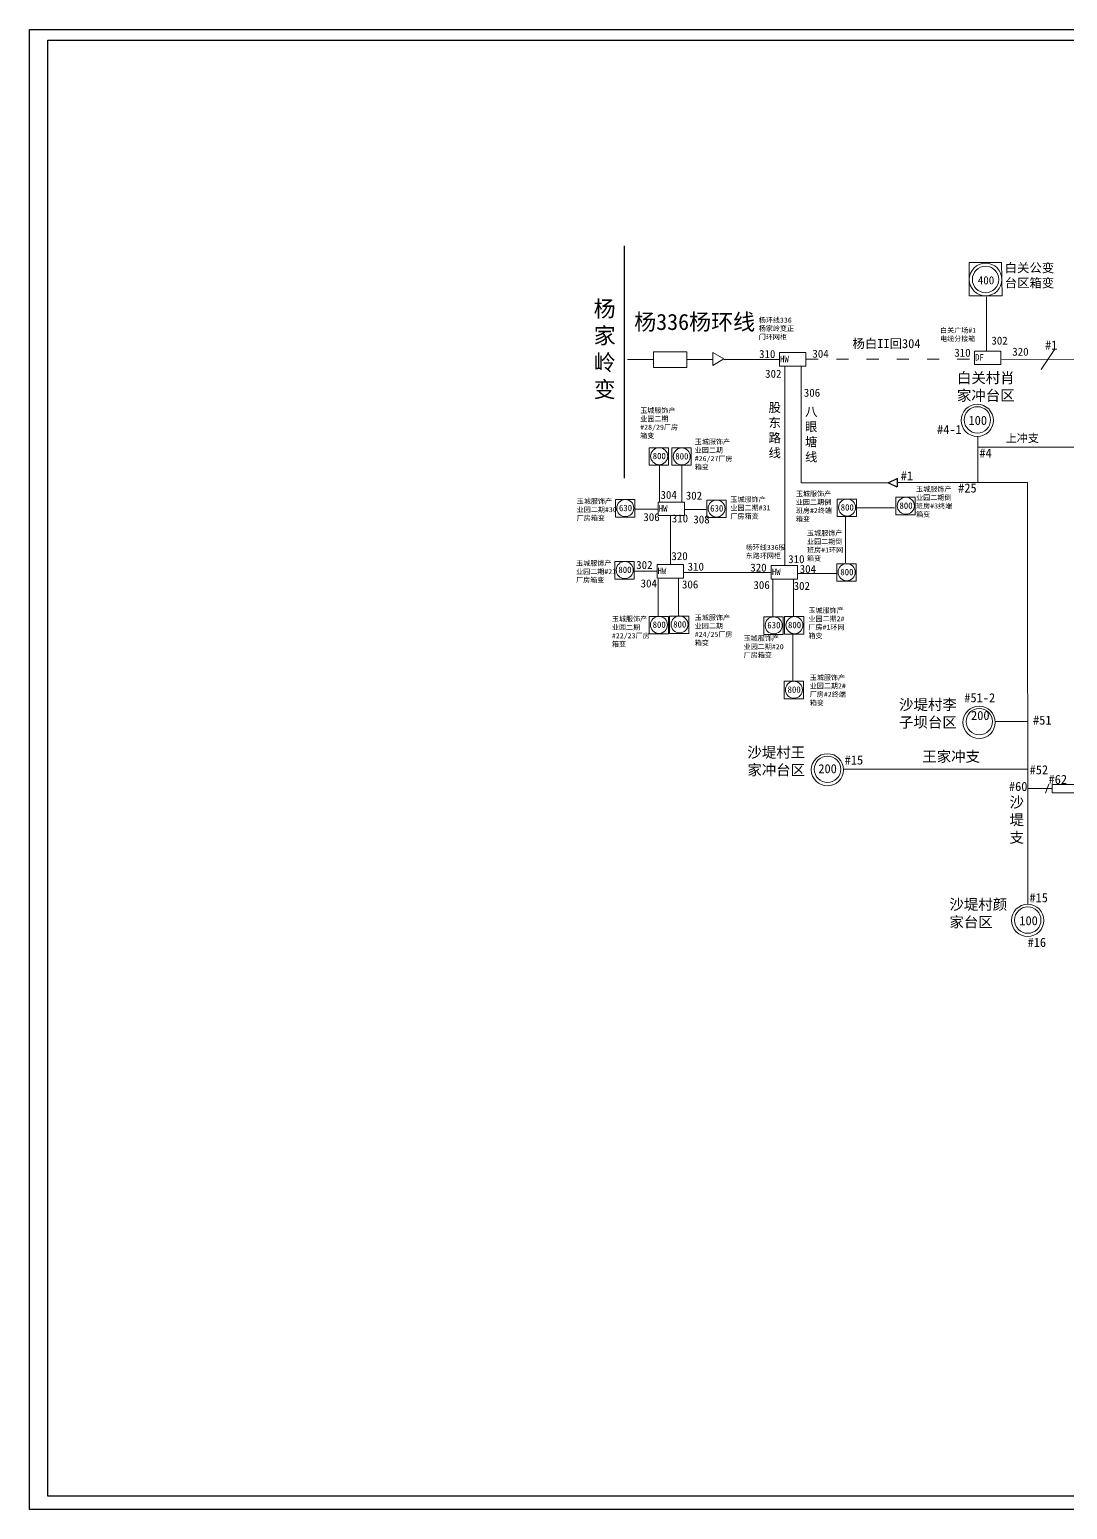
# Model space of a CAD drawing. Header units: millimetres. Extents: x -2174 to 718, y -769 to 699.
# Drawn here: x -2174 to -1144, y -769 to 699 of the extents above; entities that cross this region are included whole.
import ezdxf

# ---------------------------------------------------------------- set-up
doc = ezdxf.new("R2010")
doc.units = ezdxf.units.MM
doc.header["$MEASUREMENT"] = 0
doc.linetypes.add('ACAD_ISO03W100', pattern=[30, 12, -18])
doc.layers.add('图层2', color=7, linetype='Continuous', lineweight=20)
doc.layers.add('边框层', color=7, linetype='Continuous', lineweight=30)

msp = doc.modelspace()

# ---------------------------------------------------------------- linework, layer by layer
at = {"color": 0}
for p, q in [((-1321.8, 249.3), (-1313, 253.6)), ((-1313, 253.7), (-1313, 245.1)), ((-1312.9, 245), (-1321.8, 249.3))]:
    msp.add_line(p, q, dxfattribs=at)
at = {"linetype": 'Continuous'}
for points in [[(-2173.7, 698.9), (717.9, 698.9), (717.9, -769.3), (-2173.7, -769.3)], [(-2155.5, 688.5), (702.3, 688.5), (702.3, -756.3), (-2155.5, -756.3)]]:
    msp.add_lwpolyline(points, close=True, dxfattribs=at)
at = {"layer": '图层2', "lineweight": 30}
msp.add_line((-1584, 484.3), (-1584, 253.7), dxfattribs=at)
at = {"layer": '图层2'}
for p, q in [((-1224.3, 433.8), (-1224.3, 379.5)), ((-1484.6, 371.6), (-1430.1, 371.6)), ((-1424.6, 364.6), (-1424.6, 167.6)), ((-1408.2, 364.8), (-1408.2, 249.3)), ((-1548.9, 266.9), (-1548.9, 230.6)), ((-1526.5, 266.6), (-1526.5, 230.3)), ((-1408.2, 249.3), (-1321.8, 249.3)), ((-1550.7, 223.2), (-1572.5, 223.2)), ((-1502.7, 222.8), (-1524.4, 222.8)), ((-1353.3, 224.5), (-1315.6, 224.5)), ((-1538, 168.2), (-1538, 216)), ((-1364.3, 169.7), (-1364.3, 215.4)), ((-1551.3, 161.7), (-1573.1, 161.7)), ((-1550.2, 153.7), (-1550.2, 116.7)), ((-1529.8, 154.1), (-1529.8, 117.1)), ((-1438.4, 160.2), (-1525.2, 160.2)), ((-1436.4, 153.2), (-1436.4, 116.2)), ((-1415.8, 153.5), (-1415.8, 116.4)), ((-1372.8, 159.2), (-1411.8, 159.2)), ((-1416.5, 53.1), (-1416.5, 98.7)), ((-1162.5, -49.9), (-1165.8, -58.6))]:
    msp.add_line(p, q, dxfattribs=at)
at = {"layer": '图层2', "color": 7}
msp.add_line((-1554.9, 371.5), (-1580.4, 371.5), dxfattribs=at)
at = {"layer": '图层2', "color": 0}
for p, q in [((-1521.6, 371.5), (-1496.2, 371.5)), ((-1209.1, 371.7), (-1130.4, 371.9)), ((-1156.8, 381.5), (-1170.2, 361.8)), ((-1232.8, 249.4), (-1232.8, 294.8)), ((-1232.7, 284.6), (-1116.2, 284.6)), ((-1312.9, 249.4), (-1183.8, 249.4)), ((-1183.7, 249.5), (-1183.5, -169.1)), ((-1216, 12.5), (-1183.1, 12.5)), ((-1366, -34.7), (-1182.9, -34.7)), ((-1183.7, -54.1), (-1159.4, -54.1))]:
    msp.add_line(p, q, dxfattribs=at)
at = {"layer": '图层2', "linetype": 'ACAD_ISO03W100'}
msp.add_line((-1403.3, 371.8), (-1236.7, 371.8), dxfattribs=at)
at = {"layer": '图层2', "color": 0}
msp.add_lwpolyline([(-1241.6, 467.8), (-1209.6, 467.8), (-1208.9, 434.7), (-1241.6, 434.7)], close=True, dxfattribs=at)
at = {"layer": '图层2'}
for points in [[(-1554.9, 379.3), (-1521.6, 379.3), (-1521.6, 363.7), (-1554.9, 363.7)], [(-1485, 372.1), (-1495.9, 378.4), (-1495.9, 365.8)], [(-1429.8, 378.5), (-1403.7, 378.5), (-1403.7, 365), (-1429.8, 365)], [(-1236.2, 380), (-1210.2, 380), (-1210.2, 366.6), (-1236.2, 366.6)], [(-1558.9, 284.1), (-1539.8, 284.1), (-1539.8, 266.9), (-1558.9, 266.9)], [(-1536.5, 283.9), (-1517.4, 283.9), (-1517.4, 266.6), (-1536.5, 266.6)], [(-1592.4, 232.6), (-1573.3, 232.6), (-1573.3, 215.3), (-1592.4, 215.3)], [(-1550, 230.2), (-1523.9, 230.2), (-1523.9, 216.8), (-1550, 216.8)], [(-1501.9, 232.1), (-1482.8, 232.1), (-1482.8, 214.9), (-1501.9, 214.9)], [(-1372.4, 233.1), (-1353.4, 233.1), (-1353.4, 215.9), (-1372.4, 215.9)], [(-1314.2, 234.9), (-1295.1, 234.9), (-1295.1, 217.6), (-1314.2, 217.6)], [(-1593, 171.1), (-1574, 171.1), (-1574, 153.8), (-1593, 153.8)], [(-1551.2, 168.2), (-1525.1, 168.2), (-1525.1, 154.8), (-1551.2, 154.8)], [(-1437.9, 167.2), (-1411.8, 167.2), (-1411.8, 153.8), (-1437.9, 153.8)], [(-1372.9, 169), (-1353.8, 169), (-1353.8, 151.7), (-1372.9, 151.7)], [(-1559, 116.7), (-1540, 116.7), (-1540, 99.4), (-1559, 99.4)], [(-1538.7, 117.1), (-1519.6, 117.1), (-1519.6, 99.8), (-1538.7, 99.8)], [(-1445.2, 116.2), (-1426.2, 116.2), (-1426.2, 98.9), (-1445.2, 98.9)], [(-1424.7, 116.5), (-1405.6, 116.5), (-1405.6, 99.2), (-1424.7, 99.2)], [(-1425.1, 52.3), (-1406, 52.3), (-1406, 35), (-1425.1, 35)], [(-1159.3, -50), (-1137.2, -50), (-1137.2, -58.5), (-1159.3, -58.5)]]:
    msp.add_lwpolyline(points, close=True, dxfattribs=at)
at = {"layer": '图层2', "color": 0}
for centre, radius in [((-1225.3, 451), 16.2), ((-1225.3, 451), 13.1), ((-1233.5, 311.2), 16), ((-1233.4, 311.7), 13.1), ((-1231.7, 11.6), 16), ((-1231.5, 12.3), 13.1), ((-1382.2, -35.5), 16), ((-1382.1, -35), 13.1), ((-1183.5, -184.9), 16), ((-1183.4, -184.6), 13.1)]:
    msp.add_circle(centre, radius, dxfattribs=at)
at = {"layer": '图层2'}
for centre in [(-1549.1, 275.7), (-1526.7, 275.4), (-1304.4, 226.5), (-1582.7, 224.2), (-1492.2, 223.7), (-1362.7, 224.7), (-1583.3, 162.7), (-1363.1, 160.6), (-1549.3, 108.3), (-1528.9, 108.7), (-1435.5, 107.8), (-1414.9, 108), (-1415.4, 43.9)]:
    msp.add_circle(centre, 8.45, dxfattribs=at)

# ---------------------------------------------------------------- texts
at = {"layer": '图层2', "color": 0, "char_height": 9, "width": 16.155, "attachment_point": 1}
for insert in [(-1166.2, 390.4), (-1309.4, 260.7)]:
    msp.add_mtext('{\\f@SimSun|b0|i0|c134|p2;#1}', dxfattribs=dict(at, insert=insert))
at = {"layer": '边框层', "color": 0, "attachment_point": 1}
for s, insert, char_height, width in [('{\\fSimSun|b0|i0|c134|p2;白关公变台区箱变}', (-1206.3, 467.1), 9, 58.24), ('{\\fSimSun|b0|i0|c134|p2;400}', (-1233, 454.2), 8, 34.952), ('{\\fSimSun|b0|i0|c134|p2;杨336杨环线}', (-1573.9, 416.9), 16, 155.223), ('{\\fSimSun|b0|i0|c134|p2;杨环线336杨家岭变正门环网柜}', (-1450.3, 413.2), 5, 35.734), ('{\\fSimSun|b0|i0|c134|p2;白关广场#1电缆分接箱}', (-1270.4, 403.1), 5, 35.734), ('{\\fSimSun|b0|i0|c134|p2;杨白II回304}', (-1357.3, 391.9), 9, 104.571), ('{\\fSimSun|b0|i0|c134|p2;310}', (-1256.3, 382.3), 7.94, 30.835), ('{\\fSimSun|b0|i0|c134|p2;302}', (-1219.5, 394.3), 7.94, 30.835), ('{\\fSimSun|b0|i0|c134|p2;320}', (-1198.8, 383.3), 7.94, 30.835), ('{\\fSimSun|b0|i0|c134|p2;310}', (-1450, 381), 7.94, 30.835), ('\\pxqd;{\\fSimSun|b1|i0|c134|p2;HW}', (-1429.2, 375.3), 6.38, 24.776), ('{\\fSimSun|b0|i0|c134|p2;304}', (-1397.1, 381.3), 7.94, 30.835), ('\\pxqd;{\\fSimSun|b1|i0|c134|p2;DF}', (-1235.7, 376.9), 6.38, 24.776), ('{\\fSimSun|b0|i0|c134|p2;302}', (-1444, 361.4), 7.94, 30.835), ('{\\fSimSun|b0|i0|c134|p2;白关村肖家冲台区}', (-1253.7, 358.7), 10.5, 69.108), ('{\\fSimSun|b0|i0|c134|p2;306}', (-1405.6, 342.6), 7.94, 30.835), ('{\\fSimSun|b0|i0|c134|p2;玉城服饰产业园二期#28/29厂房箱变}', (-1567.9, 323.6), 5, 40.334), ('{\\fSimSun|b0|i0|c134|p2;股东路线}', (-1440.6, 328.5), 9, 15.859), ('{\\fSimSun|b0|i0|c134|p2;八眼塘线}', (-1404.4, 324.4), 9, 15.859), ('{\\fSimSun|b0|i0|c134|p2;100}', (-1242.2, 315.7), 9, 34.952), ('{\\fSimSun|b0|i0|c134|p2;#4-1}', (-1273.4, 306.6), 9, 34.952), ('{\\fSimSun|b0|i0|c134|p2;上冲支}', (-1205.2, 297.6), 8, 78.074), ('{\\fSimSun|b0|i0|c134|p2;800}', (-1555.5, 279.1), 6.38, 24.776), ('{\\fSimSun|b0|i0|c134|p2;玉城服饰产业园二期#26/27厂房箱变}', (-1513.8, 292.5), 5, 40.334), ('{\\fSimSun|b0|i0|c134|p2;#4}', (-1231.4, 283.2), 9, 34.952), ('{\\fSimSun|b0|i0|c134|p2;800}', (-1533.1, 278.8), 6.38, 24.776), ('{\\fSimSun|b0|i0|c134|p2;304}', (-1547.8, 241.2), 7.94, 30.835), ('{\\fSimSun|b0|i0|c134|p2;302}', (-1522.7, 240.5), 7.94, 30.835), ('{\\fSimSun|b0|i0|c134|p2;玉城服饰产业园二期#31厂房箱变}', (-1478.4, 235.3), 5, 40.334), ('{\\fSimSun|b0|i0|c134|p2;玉城服饰产业园二期倒班房#2终端箱变}', (-1413.5, 240.9), 5, 35.734), ('{\\fSimSun|b0|i0|c134|p2;玉城服饰产业园二期倒班房#3终端箱变}', (-1294.2, 245.5), 5, 35.734), ('{\\fSimSun|b0|i0|c134|p2;#25}', (-1252.5, 248.6), 9, 34.952), ('{\\fSimSun|b0|i0|c134|p2;玉城服饰产业园二期#30厂房箱变}', (-1630.9, 233.5), 5, 40.334), ('{\\fSimSun|b0|i0|c134|p2;630}', (-1589, 227.5), 6.38, 24.776), ('\\pxqd;{\\fSimSun|b1|i0|c134|p2;HW}', (-1549.5, 227.1), 6.38, 24.776), ('{\\fSimSun|b0|i0|c134|p2;630}', (-1498.5, 227.1), 6.38, 24.776), ('{\\fSimSun|b0|i0|c134|p2;800}', (-1369, 228.1), 6.38, 24.776), ('{\\fSimSun|b0|i0|c134|p2;800}', (-1310.7, 229.8), 6.38, 24.776), ('{\\fSimSun|b0|i0|c134|p2;306}', (-1564.8, 219.2), 7.94, 30.835), ('{\\fSimSun|b0|i0|c134|p2;310}', (-1536.6, 217.9), 7.94, 30.835), ('{\\fSimSun|b0|i0|c134|p2;308}', (-1515.2, 216.9), 7.94, 30.835), ('{\\fSimSun|b0|i0|c134|p2;玉城服饰产业园二期倒班房#1环网箱变}', (-1402.4, 201.8), 5, 35.734), ('{\\fSimSun|b0|i0|c134|p2;320}', (-1537, 180.5), 7.94, 30.835), ('{\\fSimSun|b0|i0|c134|p2;杨环线336股东路环网柜}', (-1463.3, 187.7), 5, 45.132), ('{\\fSimSun|b0|i0|c134|p2;310}', (-1421.1, 177.5), 7.94, 30.835), ('{\\fSimSun|b0|i0|c134|p2;玉城服饰产业园二期#21厂房箱变}', (-1631.5, 172), 5, 40.334), ('{\\fSimSun|b0|i0|c134|p2;800}', (-1589.6, 166.1), 6.38, 24.776), ('{\\fSimSun|b0|i0|c134|p2;302}', (-1571.9, 171.7), 7.94, 30.835), ('\\pxqd;{\\fSimSun|b1|i0|c134|p2;HW}', (-1550.7, 165.1), 6.38, 24.776), ('{\\fSimSun|b0|i0|c134|p2;310}', (-1520.9, 170), 7.94, 30.835), ('{\\fSimSun|b0|i0|c134|p2;320}', (-1458.7, 169.1), 7.94, 30.835), ('\\pxqd;{\\fSimSun|b1|i0|c134|p2;HW}', (-1437.3, 164.1), 6.38, 24.776), ('{\\fSimSun|b0|i0|c134|p2;304}', (-1409.7, 167.7), 7.94, 30.835), ('{\\fSimSun|b0|i0|c134|p2;800}', (-1369.4, 163.9), 6.38, 24.776), ('{\\fSimSun|b0|i0|c134|p2;304}', (-1567.5, 153.4), 7.94, 30.835), ('{\\fSimSun|b0|i0|c134|p2;306}', (-1526.5, 152.4), 7.94, 30.835), ('{\\fSimSun|b0|i0|c134|p2;306}', (-1455.6, 151.8), 7.94, 30.835), ('{\\fSimSun|b0|i0|c134|p2;302}', (-1415.7, 150.9), 7.94, 30.835), ('{\\fSimSun|b0|i0|c134|p2;玉城服饰产业园二期#24/25厂房箱变}', (-1513.8, 118.1), 5, 40.334), ('{\\fSimSun|b0|i0|c134|p2;玉城服饰产业园二期2#厂房#1环网箱变}', (-1401, 125.2), 5, 35.734), ('{\\fSimSun|b0|i0|c134|p2;玉城服饰产业园二期#22/23厂房箱变}', (-1596, 116.7), 5, 40.334), ('{\\fSimSun|b0|i0|c134|p2;800}', (-1555.6, 111.7), 6.38, 24.776), ('{\\fSimSun|b0|i0|c134|p2;800}', (-1535.2, 112), 6.38, 24.776), ('{\\fSimSun|b0|i0|c134|p2;630}', (-1441.8, 111.2), 6.38, 24.776), ('{\\fSimSun|b0|i0|c134|p2;800}', (-1421.3, 111.4), 6.38, 24.776), ('{\\fSimSun|b0|i0|c134|p2;玉城服饰产业园二期#20厂房箱变}', (-1465.3, 97.5), 5, 40.334), ('{\\fSimSun|b0|i0|c134|p2;玉城服饰产业园二期2#厂房#2终端箱变}', (-1399.7, 58.6), 5, 35.734), ('{\\fSimSun|b0|i0|c134|p2;800}', (-1421.7, 47.3), 6.38, 24.776), ('{\\fSimSun|b0|i0|c134|p2;沙堤村李子坝台区}', (-1311.1, 34.4), 10.5, 58.645), ('{\\fSimSun|b0|i0|c134|p2;#51-2}', (-1246.4, 40.5), 9, 34.952), ('{\\fSimSun|b0|i0|c134|p2;200}', (-1239.7, 22.9), 9, 34.952), ('{\\fSimSun|b0|i0|c134|p2;#51}', (-1178.2, 18.3), 9, 34.952), ('{\\fSimSun|b0|i0|c134|p2;沙堤村王家冲台区}', (-1461.6, -12.9), 10.5, 58.645), ('{\\fSimSun|b0|i0|c134|p2;#15}', (-1365.1, -21.3), 9, 34.952), ('{\\fSimSun|b0|i0|c134|p2;王家冲支}', (-1288.1, -17), 10.5, 58.645), ('{\\fSimSun|b0|i0|c134|p2;200}', (-1391.2, -29.9), 9, 34.952), ('{\\fSimSun|b0|i0|c134|p2;#52}', (-1181.6, -31), 9, 34.952), ('{\\fSimSun|b0|i0|c134|p2;#62}', (-1162.8, -40.5), 9, 34.952), ('{\\fSimSun|b0|i0|c134|p2;#60}', (-1202.1, -47.5), 9, 34.952), ('{\\fSimSun|b0|i0|c134|p54;沙堤支}', (-1201.5, -62.4), 10.5, 12.386), ('{\\fSimSun|b0|i0|c134|p2;#15}', (-1181.8, -157.9), 9, 34.952), ('{\\fSimSun|b0|i0|c134|p54;沙堤村颜家台区}', (-1261.1, -163.8), 10.5, 58.645), ('{\\fSimSun|b0|i0|c134|p2;100}', (-1191.8, -180.7), 9, 34.952), ('{\\fSimSun|b0|i0|c134|p2;#16}', (-1183.6, -202.2), 9, 34.952)]:
    msp.add_mtext(s, dxfattribs=dict(at, insert=insert, char_height=char_height, width=width))
at = {"layer": '边框层', "insert": (-1614.1, 430), "char_height": 16, "width": 23.069, "attachment_point": 1}
msp.add_mtext('{\\fSimSun|b0|i0|c134|p2;杨家岭变}', dxfattribs=at)

doc.saveas('drawing.dxf')
